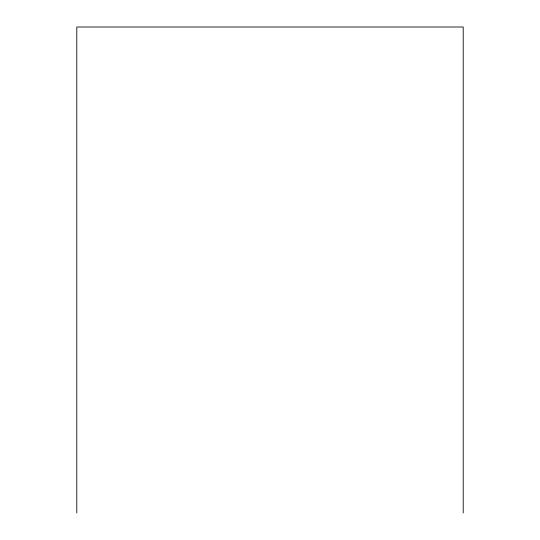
<?xml version="1.0" encoding="UTF-8"?>
<svg xmlns="http://www.w3.org/2000/svg" width="540" height="540" viewBox="0 0 540 540"><rect width="100%" height="100%" fill="white"/><g stroke="black" fill="none" stroke-linecap="round" stroke-linejoin="round"><path stroke-width="0.81" d="M463.205 513L463.205 27L76.795 27L76.795 513"/></g></svg>
